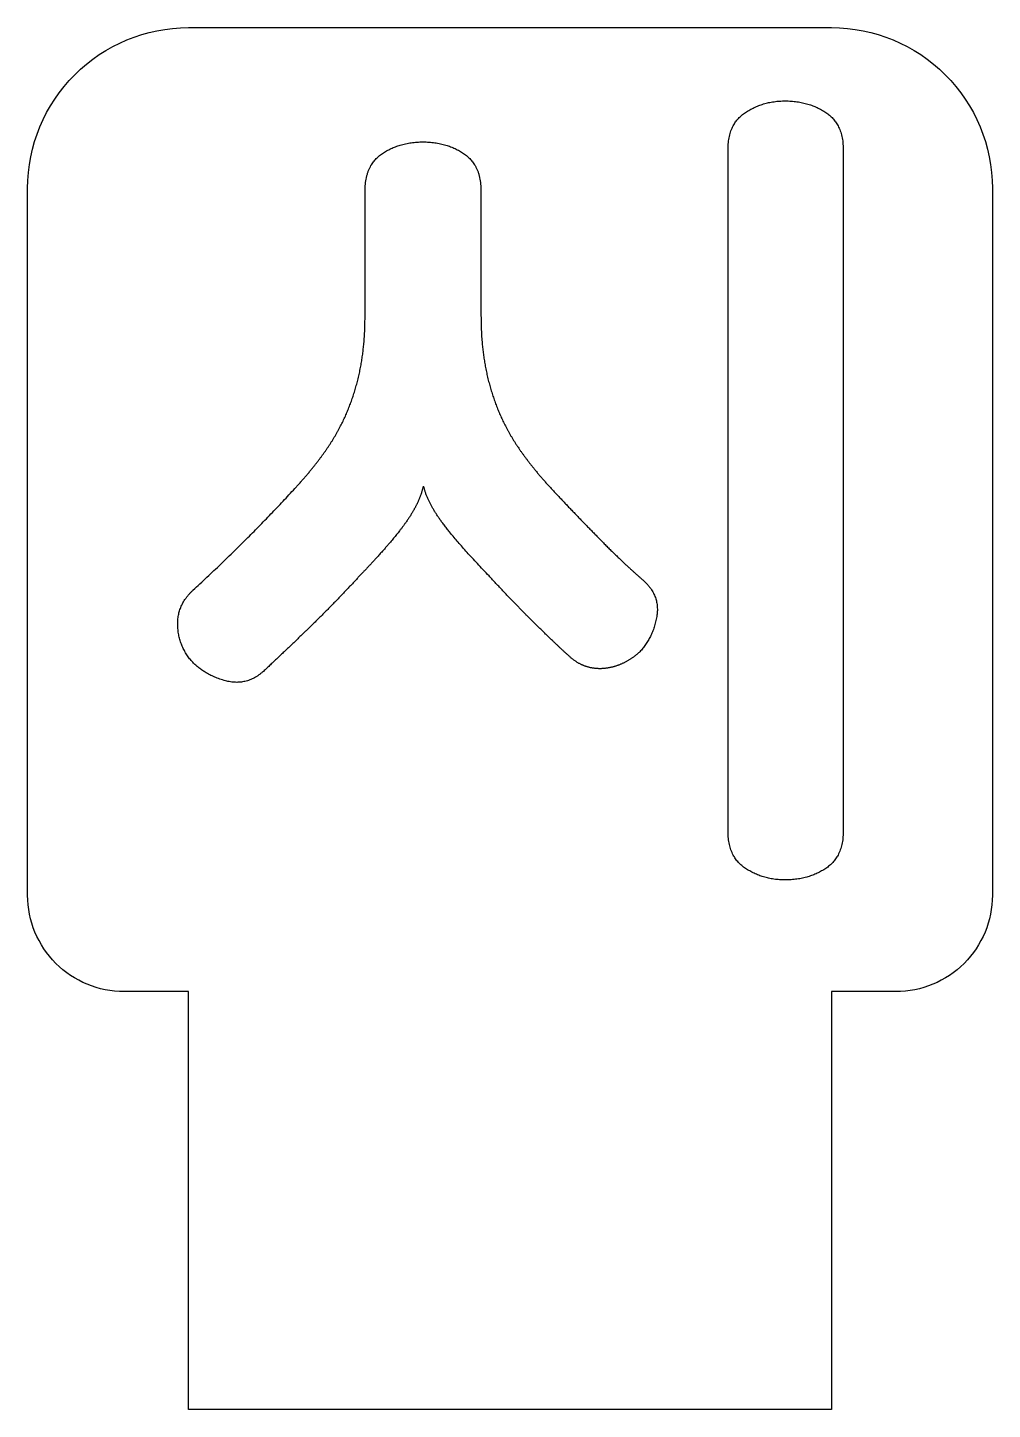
# Model space of a CAD drawing. Header units: millimetres. Extents: x 390 to 420, y 137 to 180.
import ezdxf

# ---------------------------------------------------------------- set-up
doc = ezdxf.new("R2010")
doc.units = ezdxf.units.MM
doc.layers.get('0').update_dxf_attribs({"linetype": 'CONTINUOUS'})

msp = doc.modelspace()

# ---------------------------------------------------------------- linework, layer by layer
for p, q in [((411.782, 154.974), (411.782, 176.222)), ((415.361, 176.222), (415.361, 154.974)), ((400.492, 171.035), (400.492, 174.918)), ((404.098, 174.918), (404.098, 171.035)), ((402.323, 165.709), (402.295, 165.709))]:
    msp.add_line(p, q)
msp.add_lwpolyline([(393, 150, -0.414214), (390, 153), (390, 175, -0.414214), (395, 180), (415, 180, -0.414214), (420, 175), (420, 153, -0.414214), (417, 150), (415, 150), (415, 137), (395, 137), (395, 150)], format="xyb", close=True)
for points in [[(412.323, 177.359), (412.864, 177.72), (413.558, 177.72)], [(413.558, 177.72), (414.279, 177.72), (414.82, 177.359)], [(411.782, 176.222), (411.782, 176.999), (412.323, 177.359)], [(414.82, 177.359), (415.361, 176.999), (415.361, 176.222)], [(401.033, 176.083), (401.574, 176.444), (402.295, 176.444)], [(402.295, 176.444), (403.017, 176.444), (403.558, 176.083)], [(400.492, 174.918), (400.492, 175.723), (401.033, 176.083)], [(403.558, 176.083), (404.098, 175.723), (404.098, 174.918)], [(400.368, 169.509), (400.492, 170.202), (400.492, 171.035)], [(404.098, 171.035), (404.098, 170.202), (404.223, 169.509)], [(399.993, 168.178), (400.243, 168.816), (400.368, 169.509)], [(404.223, 169.509), (404.348, 168.816), (404.598, 168.178)], [(399.341, 166.943), (399.743, 167.54), (399.993, 168.178)], [(404.598, 168.178), (404.847, 167.54), (405.25, 166.943)], [(398.356, 165.709), (398.939, 166.347), (399.341, 166.943)], [(405.25, 166.943), (405.652, 166.347), (406.234, 165.709)], [(395.139, 162.491), (396.859, 164.072), (398.356, 165.709)], [(402.295, 165.709), (402.24, 165.459), (402.115, 165.196)], [(402.822, 164.696), (402.406, 165.293), (402.323, 165.709)], [(406.234, 165.709), (406.983, 164.904), (407.746, 164.128)], [(402.115, 165.196), (401.99, 164.932), (401.768, 164.613)], [(404.348, 162.935), (403.239, 164.1), (402.822, 164.696)], [(401.768, 164.613), (401.546, 164.294), (401.172, 163.864)], [(401.172, 163.864), (400.798, 163.434), (400.243, 162.852)], [(407.746, 164.128), (408.509, 163.351), (409.147, 162.796)], [(400.243, 162.852), (399.577, 162.13), (398.87, 161.437)], [(405.666, 161.562), (405.014, 162.214), (404.348, 162.935)], [(409.147, 162.796), (409.674, 162.325), (409.563, 161.673)], [(394.667, 161.381), (394.639, 162.019), (395.139, 162.491)], [(395.111, 160.272), (394.695, 160.743), (394.667, 161.381)], [(398.87, 161.437), (398.162, 160.743), (397.33, 159.967)], [(406.872, 160.411), (406.318, 160.91), (405.666, 161.562)], [(409.563, 161.673), (409.452, 161.021), (409.036, 160.577)], [(407.413, 160.105), (407.122, 160.189), (406.872, 160.411)], [(409.036, 160.577), (408.842, 160.383), (408.564, 160.244)], [(396.151, 159.675), (395.499, 159.856), (395.111, 160.272)], [(397.33, 159.967), (396.803, 159.495), (396.151, 159.675)], [(407.996, 160.064), (407.705, 160.022), (407.413, 160.105)], [(408.564, 160.244), (408.287, 160.105), (407.996, 160.064)], [(412.323, 153.836), (411.782, 154.197), (411.782, 154.974)], [(415.361, 154.974), (415.361, 154.197), (414.82, 153.836)], [(413.558, 153.476), (412.864, 153.476), (412.323, 153.836)], [(414.82, 153.836), (414.279, 153.476), (413.558, 153.476)]]:
    msp.add_open_spline(points, degree=2)

doc.saveas('drawing.dxf')
